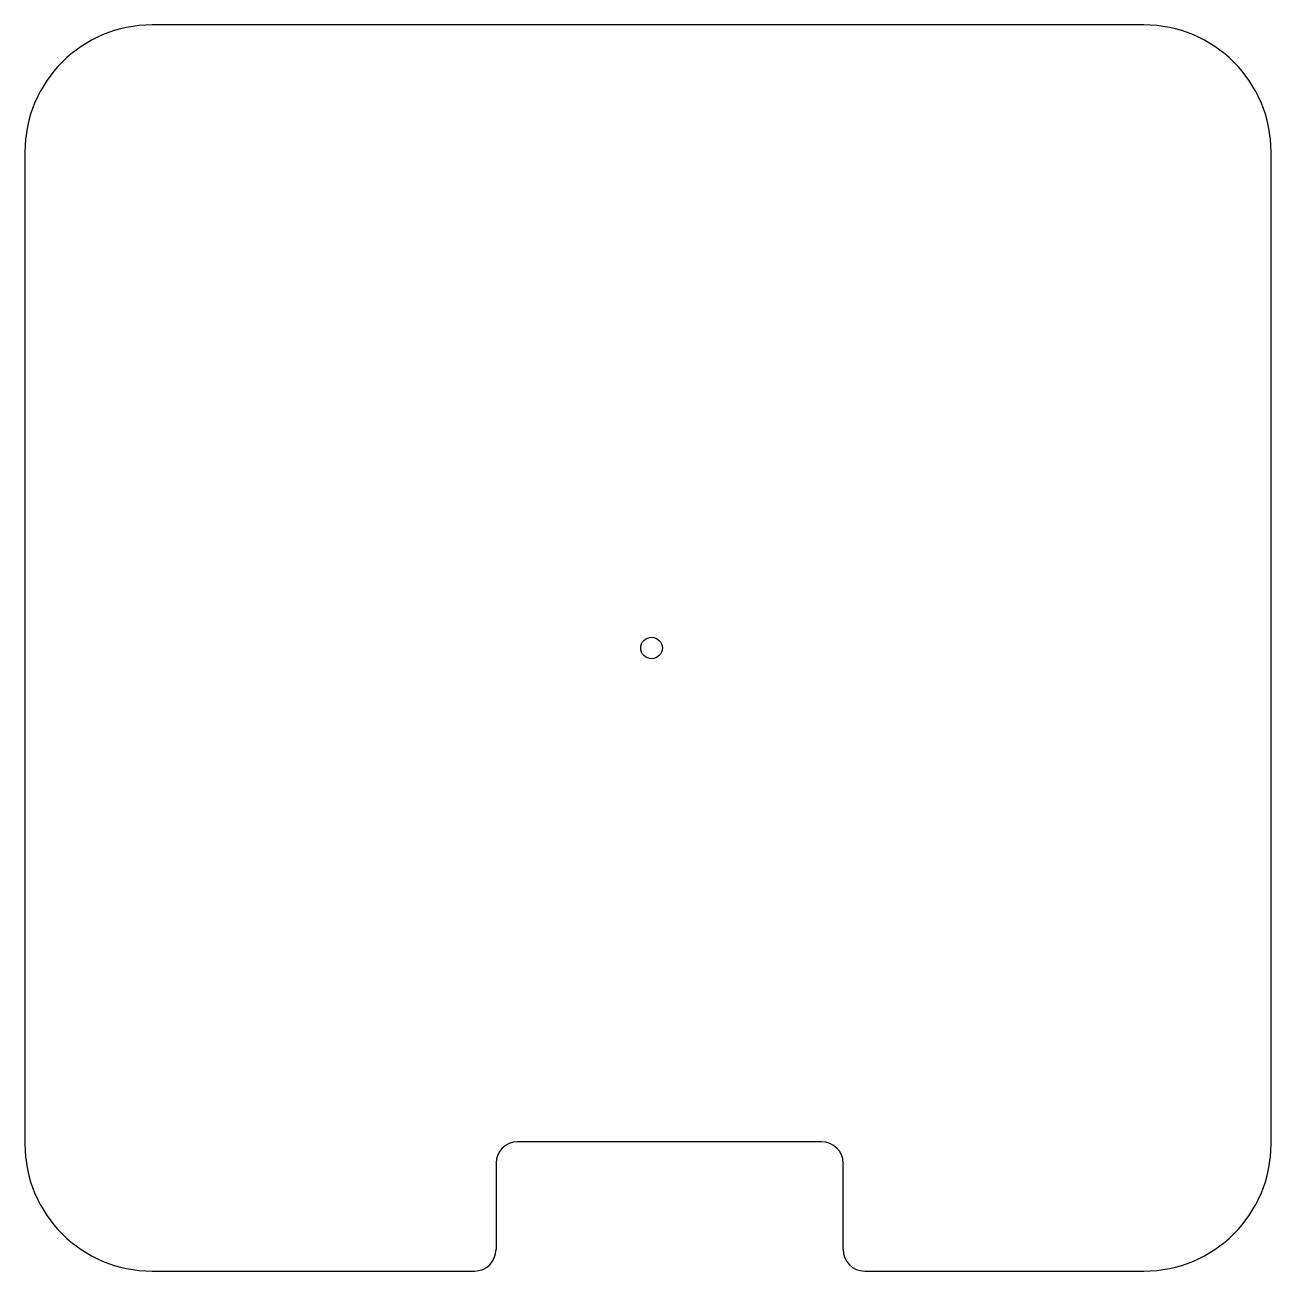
# Model space of a CAD drawing. Extents: x -28.9 to 28.9, y -28.9 to 28.9.
import ezdxf

# ---------------------------------------------------------------- set-up
doc = ezdxf.new("R2010")
doc.units = 0
doc.header["$MEASUREMENT"] = 0
doc.layers.add('VISIBLE', color=7, linetype='CONTINUOUS')

msp = doc.modelspace()

# ---------------------------------------------------------------- linework, layer by layer
at = {"layer": 'VISIBLE'}
for p, q in [((23, 28.9), (-23, 28.9)), ((-28.9, 23), (-28.9, -23)), ((28.9, -23), (28.9, 23)), ((8.05, -22.9), (-6.05, -22.9)), ((-7.05, -23.9), (-7.05, -27.9)), ((9.05, -27.9), (9.05, -23.9)), ((-23, -28.9), (-8.05, -28.9)), ((10.05, -28.9), (23, -28.9))]:
    msp.add_line(p, q, dxfattribs=at)
msp.add_circle((0.165, 0), 0.5, dxfattribs=at)
for centre, radius, start, end in [((-23, 23), 5.9, 90, 180), ((23, 23), 5.9, 0, 90), ((-23, -23), 5.9, 180, 270), ((-6.05, -23.9), 1, 90, 180), ((8.05, -23.9), 1, 0, 90), ((23, -23), 5.9, 270, 0), ((-8.05, -27.9), 1, 270, 0), ((10.05, -27.9), 1, 180, 270)]:
    msp.add_arc(centre, radius, start, end, dxfattribs=at)

doc.saveas('drawing.dxf')
